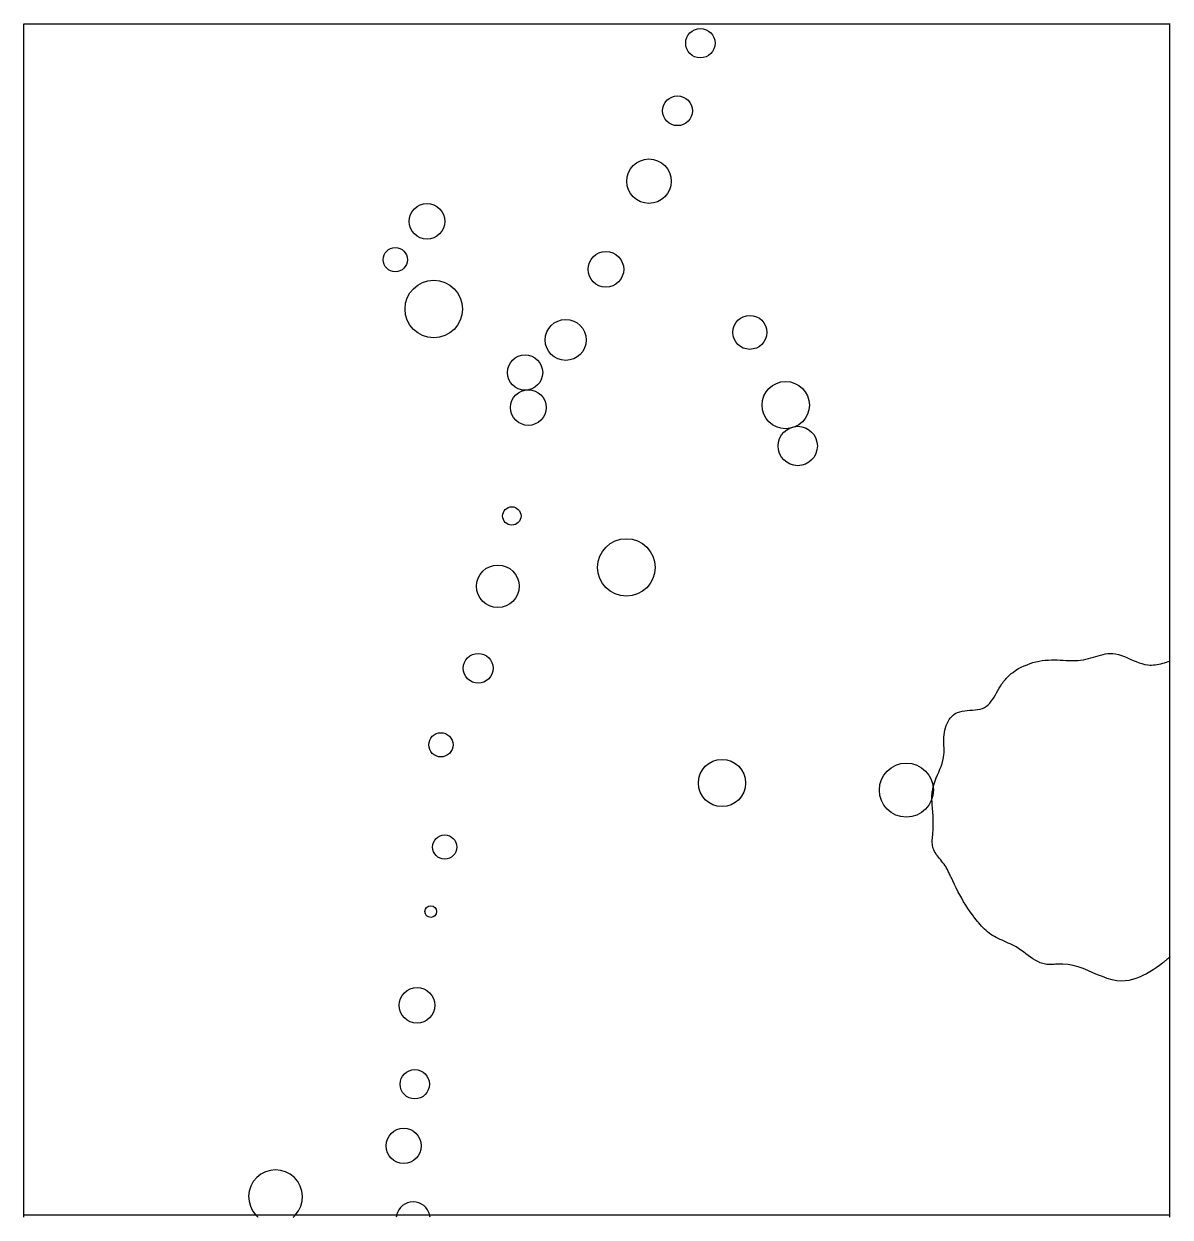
# Model space of a CAD drawing. Extents: x 1.07 to 2.05, y 3.53 to 4.56.
import ezdxf

# ---------------------------------------------------------------- set-up
doc = ezdxf.new("R2010")
doc.units = 0
for name, color, linetype in [('LAYER1', 7, 'CONTINUOUS'), ('LAYER10', 1, 'CONTINUOUS'), ('LAYER12', 5, 'CONTINUOUS')]:
    doc.layers.add(name, color=color, linetype=linetype)

msp = doc.modelspace()

# ---------------------------------------------------------------- linework, layer by layer
at = {"layer": 'LAYER1', "color": 7, "linetype": 'CONTINUOUS'}
for points in [[(1.0685, 4.5561), (2.0528, 4.5561)], [(2.0528, 4.5561), (2.0528, 4.5561)], [(2.0528, 4.5561), (2.0528, 4.5561)], [(2.0528, 4.5561), (2.0528, 4.5561)], [(2.0528, 4.5561), (2.0528, 4.5561)], [(2.0528, 4.5561), (2.0528, 4.5561)]]:
    msp.add_lwpolyline(points, dxfattribs=at)
for centre, radius in [((1.6494, 4.5395), 0.0126), ((1.6298, 4.4815), 0.0128), ((1.6053, 4.421), 0.0191), ((1.4147, 4.3865), 0.0153), ((1.3874, 4.3536), 0.0104), ((1.5683, 4.3453), 0.0153), ((1.4205, 4.3112), 0.0247), ((1.6919, 4.2912), 0.0146), ((1.5338, 4.2847), 0.0176), ((1.4989, 4.2567), 0.0151), ((1.7227, 4.2287), 0.0203), ((1.5017, 4.2266), 0.0153), ((1.733, 4.1936), 0.0169), ((1.4875, 4.1335), 0.0079), ((1.5859, 4.0893), 0.0247), ((1.4755, 4.0731), 0.0183), ((1.4586, 4.0027), 0.0128), ((1.4266, 3.937), 0.0104), ((1.668, 3.9042), 0.0203), ((1.8263, 3.8981), 0.0232), ((1.4299, 3.8492), 0.0104), ((1.4179, 3.7938), 0.005), ((1.4061, 3.7133), 0.0153), ((1.4042, 3.6455), 0.0126), ((1.3947, 3.5926), 0.0151)]:
    msp.add_circle(centre, radius, dxfattribs=at)
for centre, radius, start, end in [((1.2846, 3.5489), 0.0231, -43.1702, -136.8298), ((1.4028, 3.5299), 0.0146, 12.3285, 167.6714), ((1.2846, 3.5489), 0.0231, -136.83, -131.0397), ((1.2846, 3.5489), 0.0232, -48.9603, -43.1704), ((1.4028, 3.5299), 0.0146, 167.6715, 174.1097), ((1.4028, 3.5299), 0.0146, 5.8903, 12.3287)]:
    msp.add_arc(centre, radius, start, end, dxfattribs=at)
at = {"layer": 'LAYER10', "color": 1, "linetype": 'CONTINUOUS'}
msp.add_lwpolyline([(2.0528, 3.755), (2.0523, 3.7546), (2.0517, 3.7541), (2.0512, 3.7536), (2.0507, 3.7532), (2.0501, 3.7527), (2.0496, 3.7523), (2.049, 3.7518), (2.0485, 3.7514), (2.0479, 3.7509), (2.0473, 3.7504), (2.0468, 3.75), (2.0462, 3.7495), (2.0436, 3.7476), (2.0409, 3.7456), (2.0382, 3.7437), (2.0353, 3.742), (2.0324, 3.7403), (2.0295, 3.7388), (2.0265, 3.7375), (2.0234, 3.7363), (2.0204, 3.7354), (2.0173, 3.7347), (2.0142, 3.7343), (2.0112, 3.7341), (2.007, 3.7344), (2.0029, 3.7352), (1.9988, 3.7364), (1.9946, 3.7379), (1.9905, 3.7395), (1.9864, 3.7413), (1.9822, 3.7431), (1.978, 3.7448), (1.9738, 3.7463), (1.9695, 3.7475), (1.9652, 3.7484), (1.9608, 3.7487), (1.9595, 3.7487), (1.9583, 3.7487), (1.957, 3.7486), (1.9557, 3.7486), (1.9544, 3.7485), (1.9532, 3.7484), (1.9519, 3.7483), (1.9506, 3.7483), (1.9494, 3.7483), (1.9482, 3.7483), (1.9469, 3.7484), (1.9457, 3.7486), (1.9435, 3.7491), (1.9413, 3.7499), (1.9391, 3.7508), (1.937, 3.752), (1.9349, 3.7533), (1.9329, 3.7547), (1.9309, 3.7561), (1.9288, 3.7576), (1.9268, 3.7592), (1.9247, 3.7607), (1.9226, 3.7621), (1.9205, 3.7634), (1.9188, 3.7644), (1.9171, 3.7652), (1.9154, 3.766), (1.9137, 3.7668), (1.912, 3.7676), (1.9102, 3.7683), (1.9085, 3.7691), (1.9068, 3.7698), (1.9051, 3.7706), (1.9035, 3.7714), (1.9019, 3.7723), (1.9003, 3.7733), (1.8988, 3.7742), (1.8974, 3.7753), (1.896, 3.7764), (1.8947, 3.7775), (1.8934, 3.7787), (1.8921, 3.78), (1.8909, 3.7813), (1.8897, 3.7826), (1.8885, 3.784), (1.8873, 3.7854), (1.8862, 3.7868), (1.8851, 3.7882), (1.883, 3.7909), (1.8811, 3.7937), (1.8792, 3.7965), (1.8773, 3.7994), (1.8755, 3.8023), (1.8738, 3.8052), (1.8722, 3.8081), (1.8706, 3.8111), (1.869, 3.8141), (1.8675, 3.8171), (1.8661, 3.8201), (1.8647, 3.8232), (1.8643, 3.824), (1.8639, 3.8249), (1.8635, 3.8257), (1.8631, 3.8266), (1.8627, 3.8274), (1.8623, 3.8283), (1.8619, 3.8291), (1.8615, 3.8299), (1.861, 3.8307), (1.8606, 3.8316), (1.8601, 3.8324), (1.8595, 3.8332), (1.8587, 3.8344), (1.8577, 3.8357), (1.8568, 3.8369), (1.8558, 3.8381), (1.8548, 3.8393), (1.8538, 3.8405), (1.8529, 3.8417), (1.852, 3.8429), (1.8512, 3.8442), (1.8505, 3.8455), (1.8499, 3.8468), (1.8494, 3.8481), (1.8491, 3.8493), (1.8488, 3.8505), (1.8487, 3.8517), (1.8486, 3.8529), (1.8486, 3.8542), (1.8486, 3.8555), (1.8487, 3.8567), (1.8488, 3.858), (1.8489, 3.8593), (1.849, 3.8606), (1.8491, 3.8619), (1.8492, 3.8632), (1.8493, 3.8645), (1.8494, 3.8658), (1.8494, 3.867), (1.8494, 3.8683), (1.8494, 3.8695), (1.8494, 3.8708), (1.8494, 3.872), (1.8494, 3.8733), (1.8493, 3.8745), (1.8492, 3.8758), (1.8492, 3.877), (1.8491, 3.8783), (1.8489, 3.8799), (1.8488, 3.8816), (1.8487, 3.8833), (1.8485, 3.885), (1.8484, 3.8867), (1.8484, 3.8884), (1.8483, 3.89), (1.8483, 3.8917), (1.8483, 3.8934), (1.8485, 3.8951), (1.8486, 3.8967), (1.8489, 3.8984), (1.8494, 3.9009), (1.8502, 3.9035), (1.8511, 3.906), (1.852, 3.9086), (1.8531, 3.9111), (1.8541, 3.9136), (1.8551, 3.916), (1.8561, 3.9185), (1.857, 3.921), (1.8577, 3.9235), (1.8583, 3.9261), (1.8586, 3.9286), (1.8587, 3.9298), (1.8588, 3.931), (1.8588, 3.9322), (1.8587, 3.9335), (1.8587, 3.9347), (1.8586, 3.936), (1.8586, 3.9372), (1.8585, 3.9385), (1.8584, 3.9398), (1.8584, 3.941), (1.8584, 3.9423), (1.8585, 3.9437), (1.8587, 3.9457), (1.859, 3.9477), (1.8594, 3.9496), (1.8599, 3.9516), (1.8605, 3.9535), (1.8613, 3.9554), (1.8621, 3.9571), (1.8631, 3.9588), (1.8643, 3.9603), (1.8655, 3.9617), (1.8669, 3.9628), (1.8683, 3.9638), (1.8702, 3.9647), (1.8722, 3.9654), (1.8743, 3.9659), (1.8764, 3.9662), (1.8786, 3.9665), (1.8809, 3.9667), (1.8831, 3.9668), (1.8854, 3.967), (1.8875, 3.9673), (1.8896, 3.9677), (1.8916, 3.9683), (1.8934, 3.9691), (1.8951, 3.9701), (1.8966, 3.9714), (1.898, 3.9728), (1.8992, 3.9744), (1.9005, 3.9761), (1.9016, 3.9779), (1.9027, 3.9798), (1.9038, 3.9817), (1.9049, 3.9837), (1.906, 3.9856), (1.9071, 3.9875), (1.9083, 3.9894), (1.909, 3.9903), (1.9097, 3.9913), (1.9105, 3.9923), (1.9113, 3.9932), (1.9121, 3.994), (1.9129, 3.9949), (1.9137, 3.9957), (1.9146, 3.9965), (1.9155, 3.9973), (1.9164, 3.9981), (1.9173, 3.9988), (1.9182, 3.9995), (1.9204, 4.001), (1.9227, 4.0024), (1.925, 4.0036), (1.9275, 4.0048), (1.9299, 4.0058), (1.9325, 4.0068), (1.935, 4.0076), (1.9376, 4.0083), (1.9403, 4.0088), (1.9429, 4.0093), (1.9456, 4.0096), (1.9483, 4.0098), (1.9508, 4.0099), (1.9533, 4.0099), (1.9559, 4.0099), (1.9584, 4.0098), (1.9609, 4.0096), (1.9634, 4.0095), (1.9659, 4.0094), (1.9684, 4.0094), (1.9709, 4.0094), (1.9734, 4.0095), (1.9759, 4.0097), (1.9784, 4.0101), (1.9805, 4.0105), (1.9826, 4.0111), (1.9848, 4.0116), (1.9869, 4.0123), (1.989, 4.0129), (1.9911, 4.0135), (1.9931, 4.0141), (1.9952, 4.0146), (1.9973, 4.015), (1.9994, 4.0153), (2.0014, 4.0154), (2.0035, 4.0154), (2.006, 4.0151), (2.0085, 4.0145), (2.0111, 4.0137), (2.0136, 4.0128), (2.0161, 4.0117), (2.0186, 4.0106), (2.0211, 4.0095), (2.0236, 4.0085), (2.0261, 4.0075), (2.0286, 4.0067), (2.0312, 4.006), (2.0337, 4.0056), (2.0353, 4.0055), (2.0369, 4.0055), (2.0384, 4.0056), (2.04, 4.0057), (2.0416, 4.006), (2.0432, 4.0063), (2.0448, 4.0066), (2.0464, 4.007), (2.048, 4.0074), (2.0496, 4.0079), (2.0512, 4.0084), (2.0528, 4.0089)], dxfattribs=at)
at = {"layer": 'LAYER12', "color": 5, "linetype": 'CONTINUOUS'}
for points in [[(1.0685, 3.5331), (1.0685, 4.5561)], [(1.0685, 4.5561), (1.0685, 4.5561)], [(1.0685, 4.5561), (2.0528, 4.5561)], [(1.0685, 4.5561), (1.0685, 4.5561)], [(1.0685, 4.5561), (1.0685, 4.5561)], [(2.0522, 4.5561), (2.0522, 4.5561)], [(2.0522, 4.5561), (2.0522, 3.5331)], [(2.0522, 4.5561), (2.0522, 4.5561)], [(2.0528, 4.5561), (2.0528, 4.5561)], [(2.0528, 4.5561), (2.0528, 4.5561)], [(2.0528, 4.5561), (2.0528, 4.5561)], [(2.0528, 4.5561), (2.0528, 4.5561)], [(2.0528, 4.5561), (2.0528, 4.5561)], [(2.0528, 3.5331), (1.0685, 3.5331)], [(1.0685, 3.5314), (1.0685, 3.5331)], [(2.0522, 3.5331), (2.0522, 3.5314)]]:
    msp.add_lwpolyline(points, dxfattribs=at)

doc.saveas('drawing.dxf')
